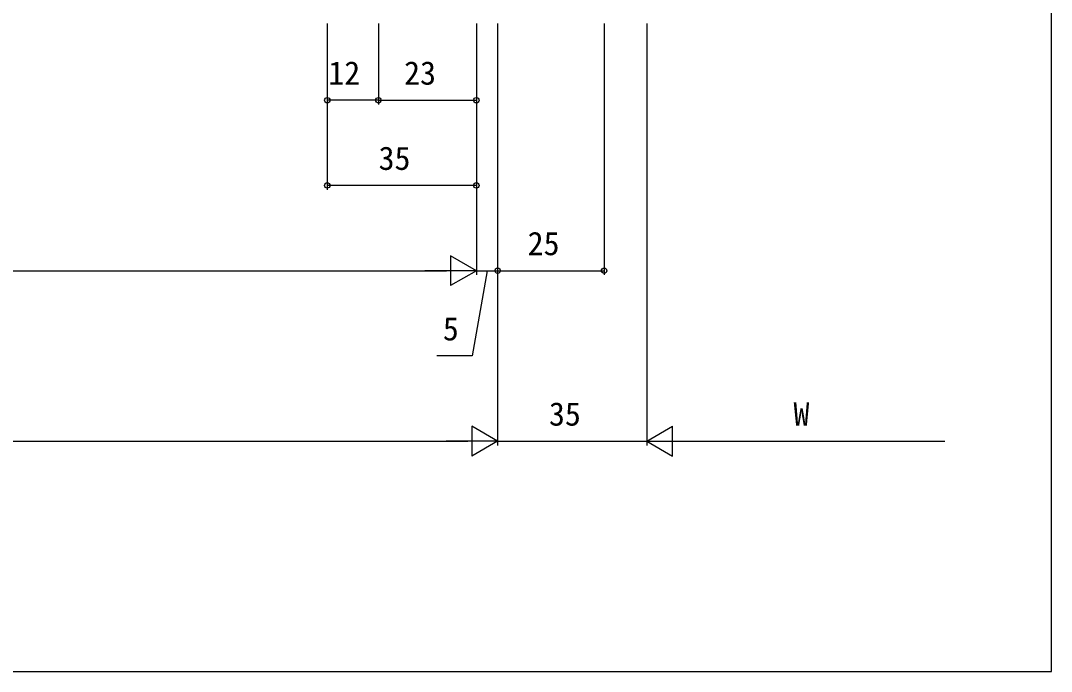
# Model space of a CAD drawing. Units: millimetres, scale not verified. Extents: x -437 to 438, y -681 to 679.
# Drawn here: x 196.3 to 438.3, y -681 to -528.3 of the extents above; entities that cross this region are included whole.
import ezdxf
from ezdxf.enums import TextEntityAlignment as Align

# ---------------------------------------------------------------- set-up
doc = ezdxf.new("R2010")
doc.units = ezdxf.units.MM
doc.header["$LTSCALE"] = 4
doc.layers.add('0-7_YKK_D', color=6, linetype='Continuous')
doc.layers.add('0-8_YKK_ZWAK', color=7, linetype='Continuous')
doc.styles.add('ＭＳ ゴシック', font='')
doc.styles.get('ＭＳ ゴシック').set_extended_font_data('MS Gothic')

msp = doc.modelspace()

# ---------------------------------------------------------------- linework, layer by layer
at = {"layer": '0-7_YKK_D'}
for p, q in [((268.3, -529), (268.3, -548)), ((268.3, -529), (268.3, -568)), ((280.3, -529), (280.3, -548)), ((280.3, -529), (280.3, -548)), ((303.3, -529), (303.3, -548)), ((303.3, -529), (303.3, -588)), ((303.3, -529), (303.3, -568)), ((303.3, -529), (303.3, -588)), ((308.3, -529), (308.3, -628)), ((308.3, -529), (308.3, -628)), ((308.3, -529), (308.3, -588)), ((308.3, -529), (308.3, -588)), ((333.3, -529), (333.3, -588)), ((343.3, -529), (343.3, -628)), ((343.3, -529), (343.3, -628)), ((280.3, -547), (268.3, -547)), ((280.3, -547), (303.3, -547)), ((303.3, -567), (268.3, -567)), ((303.3, -587), (297.238, -583.5)), ((297.238, -583.5), (297.238, -590.5)), ((95.3, -587), (296.3, -587)), ((303.3, -587), (291.175, -587)), ((303.3, -587), (297.238, -590.5)), ((303.3, -587), (308.3, -587)), ((308.3, -587), (333.3, -587)), ((308.3, -627), (302.238, -623.5)), ((302.238, -623.5), (302.238, -630.5)), ((343.3, -627), (349.362, -623.5)), ((349.362, -630.5), (349.362, -623.5)), ((-299.7, -627), (301.3, -627)), ((308.3, -627), (296.175, -627)), ((308.3, -627), (302.238, -630.5)), ((308.3, -627), (343.3, -627)), ((343.3, -627), (349.362, -630.5)), ((343.3, -627), (355.424, -627)), ((350.3, -627), (413.3, -627))]:
    msp.add_line(p, q, dxfattribs=at)
msp.add_lwpolyline([(305.8, -587), (302.334, -607), (293.987, -607)], dxfattribs=at)
for centre in [(268.3, -547), (280.3, -547), (280.3, -547), (303.3, -547), (268.3, -567), (303.3, -567), (308.3, -587), (308.3, -587), (333.3, -587)]:
    msp.add_circle(centre, 0.637, dxfattribs=at)
at = {"layer": '0-8_YKK_ZWAK'}
msp.add_lwpolyline([(-436.7, -681), (438.3, -681), (438.3, 644)], dxfattribs=at)

# ---------------------------------------------------------------- texts
at = {"layer": '0-7_YKK_D', "style": 'ＭＳ ゴシック'}
for s, p in [('12', (268.547, -545)), ('23', (286.345, -545)), ('35', (280.345, -565)), ('25', (315.345, -585)), ('5', (295.433, -605)), ('35', (320.345, -625)), ('W', (377.752, -625))]:
    msp.add_text(s, height=5.499, dxfattribs=at).set_placement(p, align=Align.BOTTOM_LEFT)

doc.saveas('drawing.dxf')
